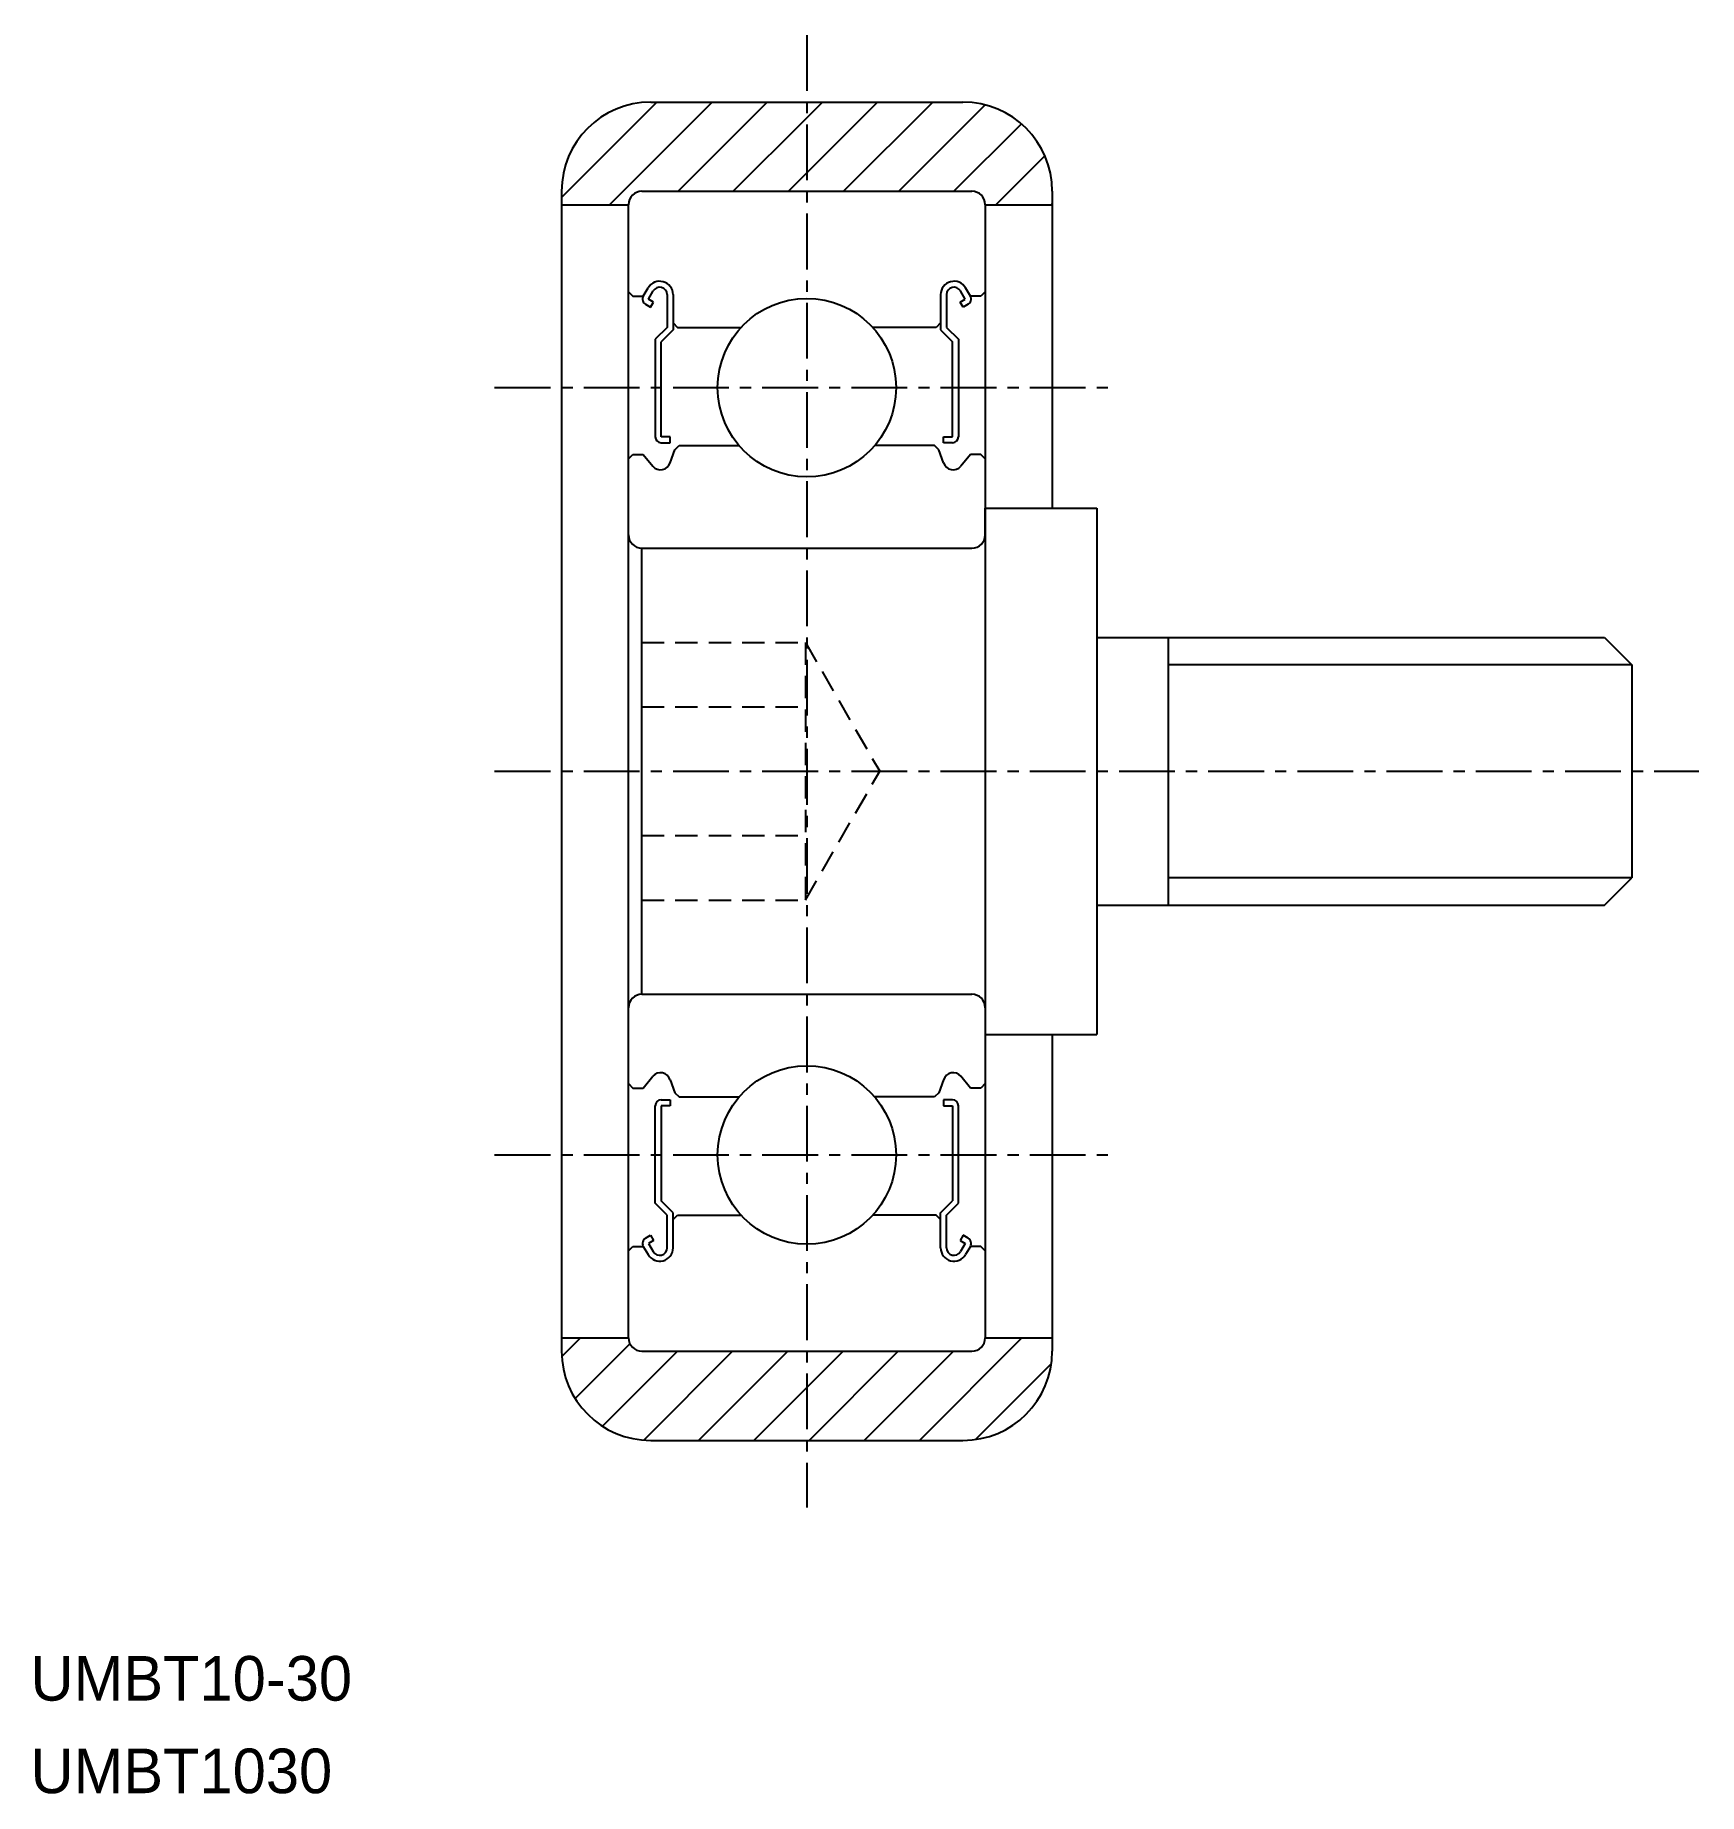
# Model space of a CAD drawing. Extents: x 31.8 to 69.2, y -15.6 to 23.8.
import ezdxf

# ---------------------------------------------------------------- set-up
doc = ezdxf.new("R2010")
doc.units = 0
doc.linetypes.add('CENTER', pattern=[2, 1.25, -0.25, 0.25, -0.25])
doc.linetypes.add('DASHED', pattern=[0.75, 0.5, -0.25])
doc.layers.get('0').update_dxf_attribs({"linetype": 'CONTINUOUS'})
doc.layers.add('CENTER', color=1, linetype='CENTER')

# ---------------------------------------------------------------- blocks, each defined once
blk = doc.blocks.new('*X2')
at = {"color": 0, "linetype": 'CONTINUOUS'}
for p, q in [((43.651, 20.139), (45.788, 22.277)), ((44.726, 19.977), (47.026, 22.277)), ((46.263, 20.277), (48.263, 22.277)), ((49.151, 20.69), (50.738, 22.277)), ((49.151, 21.927), (49.5, 22.277)), ((49.975, 20.277), (51.975, 22.277)), ((51.213, 20.277), (53.15, 22.214)), ((47.5, 20.277), (49.151, 21.927)), ((52.45, 20.277), (53.961, 21.788)), ((53.388, 19.977), (54.485, 21.074)), ((48.738, 20.277), (49.151, 20.69)), ((54.625, 19.977), (54.651, 20.002)), ((43.654, -5.843), (44.074, -5.423)), ((51.674, -7.723), (53.974, -5.423)), ((43.953, -6.781), (45.181, -5.554)), ((44.568, -7.405), (46.249, -5.723)), ((45.493, -7.717), (47.487, -5.723)), ((46.724, -7.723), (48.724, -5.723)), ((49.151, -6.534), (49.962, -5.723)), ((49.199, -7.723), (51.199, -5.723)), ((50.436, -7.723), (52.436, -5.723)), ((52.931, -7.703), (54.631, -6.004)), ((47.962, -7.723), (49.151, -6.534))]:
    blk.add_line(p, q, dxfattribs=at)

msp = doc.modelspace()

# ---------------------------------------------------------------- linework, layer by layer
at = {"color": 7, "linetype": 'CONTINUOUS'}
for p, q in [((45.651, 22.277), (52.651, 22.277)), ((43.651, 20.277), (43.651, -5.723)), ((45.451, 20.277), (52.851, 20.277)), ((47.301, 20.277), (47.301, 20.277)), ((49.151, 20.277), (49.151, 20.277)), ((54.651, 20.277), (54.651, 13.177)), ((43.651, 19.977), (45.151, 19.977)), ((45.151, -5.423), (45.151, 19.977)), ((53.151, 19.977), (53.151, -5.423)), ((53.151, 19.977), (54.651, 19.977)), ((45.151, 18.027), (45.251, 17.927)), ((45.251, 17.927), (45.484, 17.927)), ((45.484, 17.927), (45.593, 18.111)), ((45.533, 17.745), (45.648, 17.678)), ((45.599, 17.86), (45.708, 18.044)), ((45.715, 17.794), (45.599, 17.86)), ((45.648, 17.678), (45.715, 17.793)), ((46.017, 17.961), (46.017, 17.227)), ((46.151, 17.961), (46.151, 17.172)), ((52.151, 17.961), (52.151, 17.172)), ((52.284, 17.961), (52.284, 17.227)), ((52.586, 17.794), (52.702, 17.86)), ((52.653, 17.678), (52.586, 17.793)), ((52.702, 17.86), (52.593, 18.044)), ((52.768, 17.745), (52.653, 17.678)), ((52.817, 17.927), (52.708, 18.111)), ((53.051, 17.927), (52.817, 17.927)), ((53.151, 18.027), (53.051, 17.927)), ((46.017, 17.227), (45.751, 16.96)), ((45.751, 16.96), (45.751, 14.775)), ((46.151, 17.172), (45.884, 16.905)), ((46.151, 17.327), (46.251, 17.227)), ((46.251, 17.227), (47.675, 17.227)), ((52.051, 17.227), (50.626, 17.227)), ((52.151, 17.327), (52.051, 17.227)), ((52.151, 17.172), (52.417, 16.905)), ((52.284, 17.227), (52.551, 16.96)), ((52.551, 16.96), (52.551, 14.775)), ((45.884, 14.775), (45.884, 16.905)), ((52.417, 14.775), (52.417, 16.905)), ((46.084, 14.775), (45.884, 14.775)), ((45.884, 14.642), (46.084, 14.642)), ((46.084, 14.642), (46.084, 14.775)), ((52.217, 14.642), (52.217, 14.775)), ((52.217, 14.775), (52.417, 14.775)), ((52.417, 14.642), (52.217, 14.642)), ((45.151, 14.277), (45.251, 14.377)), ((45.251, 14.377), (45.484, 14.377)), ((45.484, 14.377), (45.698, 14.114)), ((46.084, 14.193), (46.189, 14.483)), ((46.189, 14.483), (46.289, 14.577)), ((46.289, 14.577), (47.631, 14.577)), ((52.012, 14.577), (50.67, 14.577)), ((52.112, 14.483), (52.012, 14.577)), ((52.217, 14.193), (52.112, 14.483)), ((52.817, 14.377), (52.603, 14.114)), ((53.051, 14.377), (52.817, 14.377)), ((53.151, 14.277), (53.051, 14.377)), ((53.151, 12.577), (53.151, 13.177)), ((53.151, 13.177), (55.651, 13.177)), ((55.651, 13.177), (55.651, 1.377)), ((45.451, 12.277), (52.851, 12.277)), ((45.451, 2.277), (45.451, 12.277)), ((55.651, 10.277), (67.037, 10.277)), ((57.251, 10.277), (57.251, 4.277)), ((67.037, 10.277), (67.651, 9.663)), ((67.651, 9.663), (67.651, 4.89)), ((67.037, 4.277), (67.651, 4.89)), ((55.651, 4.277), (67.037, 4.277)), ((45.451, 2.277), (52.851, 2.277)), ((53.151, 1.977), (53.151, 1.377)), ((53.151, 1.377), (55.651, 1.377)), ((54.651, 1.377), (54.651, -5.723)), ((45.484, 0.177), (45.698, 0.439)), ((52.817, 0.177), (52.603, 0.439)), ((45.151, 0.277), (45.251, 0.177)), ((45.251, 0.177), (45.484, 0.177)), ((46.084, 0.36), (46.189, 0.071)), ((46.189, 0.071), (46.289, -0.023)), ((52.112, 0.071), (52.012, -0.023)), ((52.217, 0.36), (52.112, 0.071)), ((53.051, 0.177), (52.817, 0.177)), ((53.151, 0.277), (53.051, 0.177)), ((45.751, -2.406), (45.751, -0.221)), ((45.884, -0.088), (46.084, -0.088)), ((46.084, -0.221), (45.884, -0.221)), ((45.884, -0.221), (45.884, -2.351)), ((46.084, -0.088), (46.084, -0.221)), ((46.289, -0.023), (47.631, -0.023)), ((52.012, -0.023), (50.67, -0.023)), ((52.217, -0.088), (52.217, -0.221)), ((52.417, -0.088), (52.217, -0.088)), ((52.217, -0.221), (52.417, -0.221)), ((52.417, -0.221), (52.417, -2.351)), ((52.551, -2.406), (52.551, -0.221)), ((46.151, -2.618), (45.884, -2.351)), ((52.151, -2.618), (52.417, -2.351)), ((46.017, -2.673), (45.751, -2.406)), ((46.017, -3.407), (46.017, -2.673)), ((46.151, -3.407), (46.151, -2.618)), ((46.151, -2.773), (46.251, -2.673)), ((46.251, -2.673), (47.675, -2.673)), ((52.051, -2.673), (50.626, -2.673)), ((52.151, -2.773), (52.051, -2.673)), ((52.151, -3.407), (52.151, -2.618)), ((52.284, -2.673), (52.551, -2.406)), ((52.284, -3.407), (52.284, -2.673)), ((45.533, -3.191), (45.648, -3.124)), ((45.648, -3.124), (45.715, -3.24)), ((52.653, -3.124), (52.586, -3.24)), ((52.768, -3.191), (52.653, -3.124)), ((45.151, -3.473), (45.251, -3.373)), ((45.251, -3.373), (45.484, -3.373)), ((45.484, -3.373), (45.593, -3.557)), ((45.715, -3.24), (45.599, -3.306)), ((45.599, -3.306), (45.708, -3.49)), ((52.586, -3.24), (52.702, -3.306)), ((52.702, -3.306), (52.593, -3.49)), ((52.817, -3.373), (52.708, -3.557)), ((53.051, -3.373), (52.817, -3.373)), ((53.151, -3.473), (53.051, -3.373)), ((43.651, -5.423), (45.151, -5.423)), ((53.151, -5.423), (54.651, -5.423)), ((45.451, -5.723), (52.851, -5.723)), ((45.651, -7.723), (52.651, -7.723))]:
    msp.add_line(p, q, dxfattribs=at)
at = {"color": 3, "linetype": 'DASHED'}
for p, q in [((45.451, 10.164), (49.117, 10.164)), ((49.117, 10.164), (49.117, 4.39)), ((49.117, 10.164), (50.784, 7.277)), ((45.451, 8.72), (49.117, 8.72)), ((49.117, 4.39), (50.784, 7.277)), ((45.451, 5.834), (49.117, 5.834)), ((45.451, 4.39), (49.117, 4.39))]:
    msp.add_line(p, q, dxfattribs=at)
at = {"color": 3, "linetype": 'CONTINUOUS'}
for p, q in [((67.651, 9.663), (57.251, 9.663)), ((67.651, 4.89), (57.251, 4.89))]:
    msp.add_line(p, q, dxfattribs=at)
at = {"color": 7, "linetype": 'CONTINUOUS'}
for centre in [(49.151, 15.877), (49.151, -1.323)]:
    msp.add_circle(centre, 2, dxfattribs=at)
for centre, radius, start, end in [((45.651, 20.277), 2, 90, 180), ((52.651, 20.277), 2, 0, 90), ((45.451, 19.977), 0.3, 90, 180), ((52.851, 19.977), 0.3, 0, 90), ((45.852, 17.961), 0.299, 0, 150.0002), ((52.45, 17.961), 0.299, 29.9998, 180), ((45.599, 17.86), 0.133, 149.9969, 240.0013), ((45.852, 17.961), 0.166, 0, 150.0044), ((52.45, 17.961), 0.166, 29.9956, 180), ((52.702, 17.86), 0.133, 299.9987, 30.0031), ((45.884, 14.775), 0.133, 180, 270), ((52.417, 14.775), 0.133, 270, 360), ((45.87, 14.258), 0.224, 220.001, 343.1517), ((52.431, 14.258), 0.224, 196.8483, 319.999), ((45.451, 12.577), 0.3, 180, 270), ((52.851, 12.577), 0.3, 270, 0), ((52.851, 12.577), 0.3, 270, 0), ((45.451, 1.977), 0.3, 90, 180), ((52.851, 1.977), 0.3, 0, 90), ((52.851, 1.977), 0.3, 0, 90), ((45.87, 0.296), 0.224, 16.8483, 139.999), ((52.431, 0.296), 0.224, 40.001, 163.1517), ((45.884, -0.221), 0.133, 90, 179.9999), ((52.417, -0.221), 0.133, 0, 90), ((45.599, -3.306), 0.133, 119.9987, 210.0031), ((45.852, -3.407), 0.299, 209.9998, 0), ((45.852, -3.407), 0.166, 209.9956, 0), ((52.45, -3.407), 0.299, 180, 330.0002), ((52.45, -3.407), 0.166, 180, 330.0044), ((52.702, -3.306), 0.133, 329.9969, 60.0013), ((45.451, -5.423), 0.3, 180, 270), ((52.851, -5.423), 0.3, 270, 0), ((45.651, -5.723), 2, 180, 270), ((52.651, -5.723), 2, 270, 0)]:
    msp.add_arc(centre, radius, start, end, dxfattribs=at)
at = {"layer": 'CENTER', "color": 1, "linetype": 'CENTER'}
for p, q in [((49.151, 23.777), (49.151, -9.227)), ((42.151, 15.877), (56.151, 15.877)), ((42.151, 7.277), (69.151, 7.277)), ((42.151, -1.323), (56.151, -1.323))]:
    msp.add_line(p, q, dxfattribs=at)

# ---------------------------------------------------------------- block references
at = {"color": 7, "linetype": 'CONTINUOUS'}
msp.add_blockref('*X2', (0, 0), dxfattribs=at)

# ---------------------------------------------------------------- texts
for s, p in [('UMBT10-30', (31.745, -13.555)), ('UMBT1030', (31.745, -15.63))]:
    msp.add_text(s, height=1, dxfattribs=at).set_placement(p)

doc.saveas('drawing.dxf')
